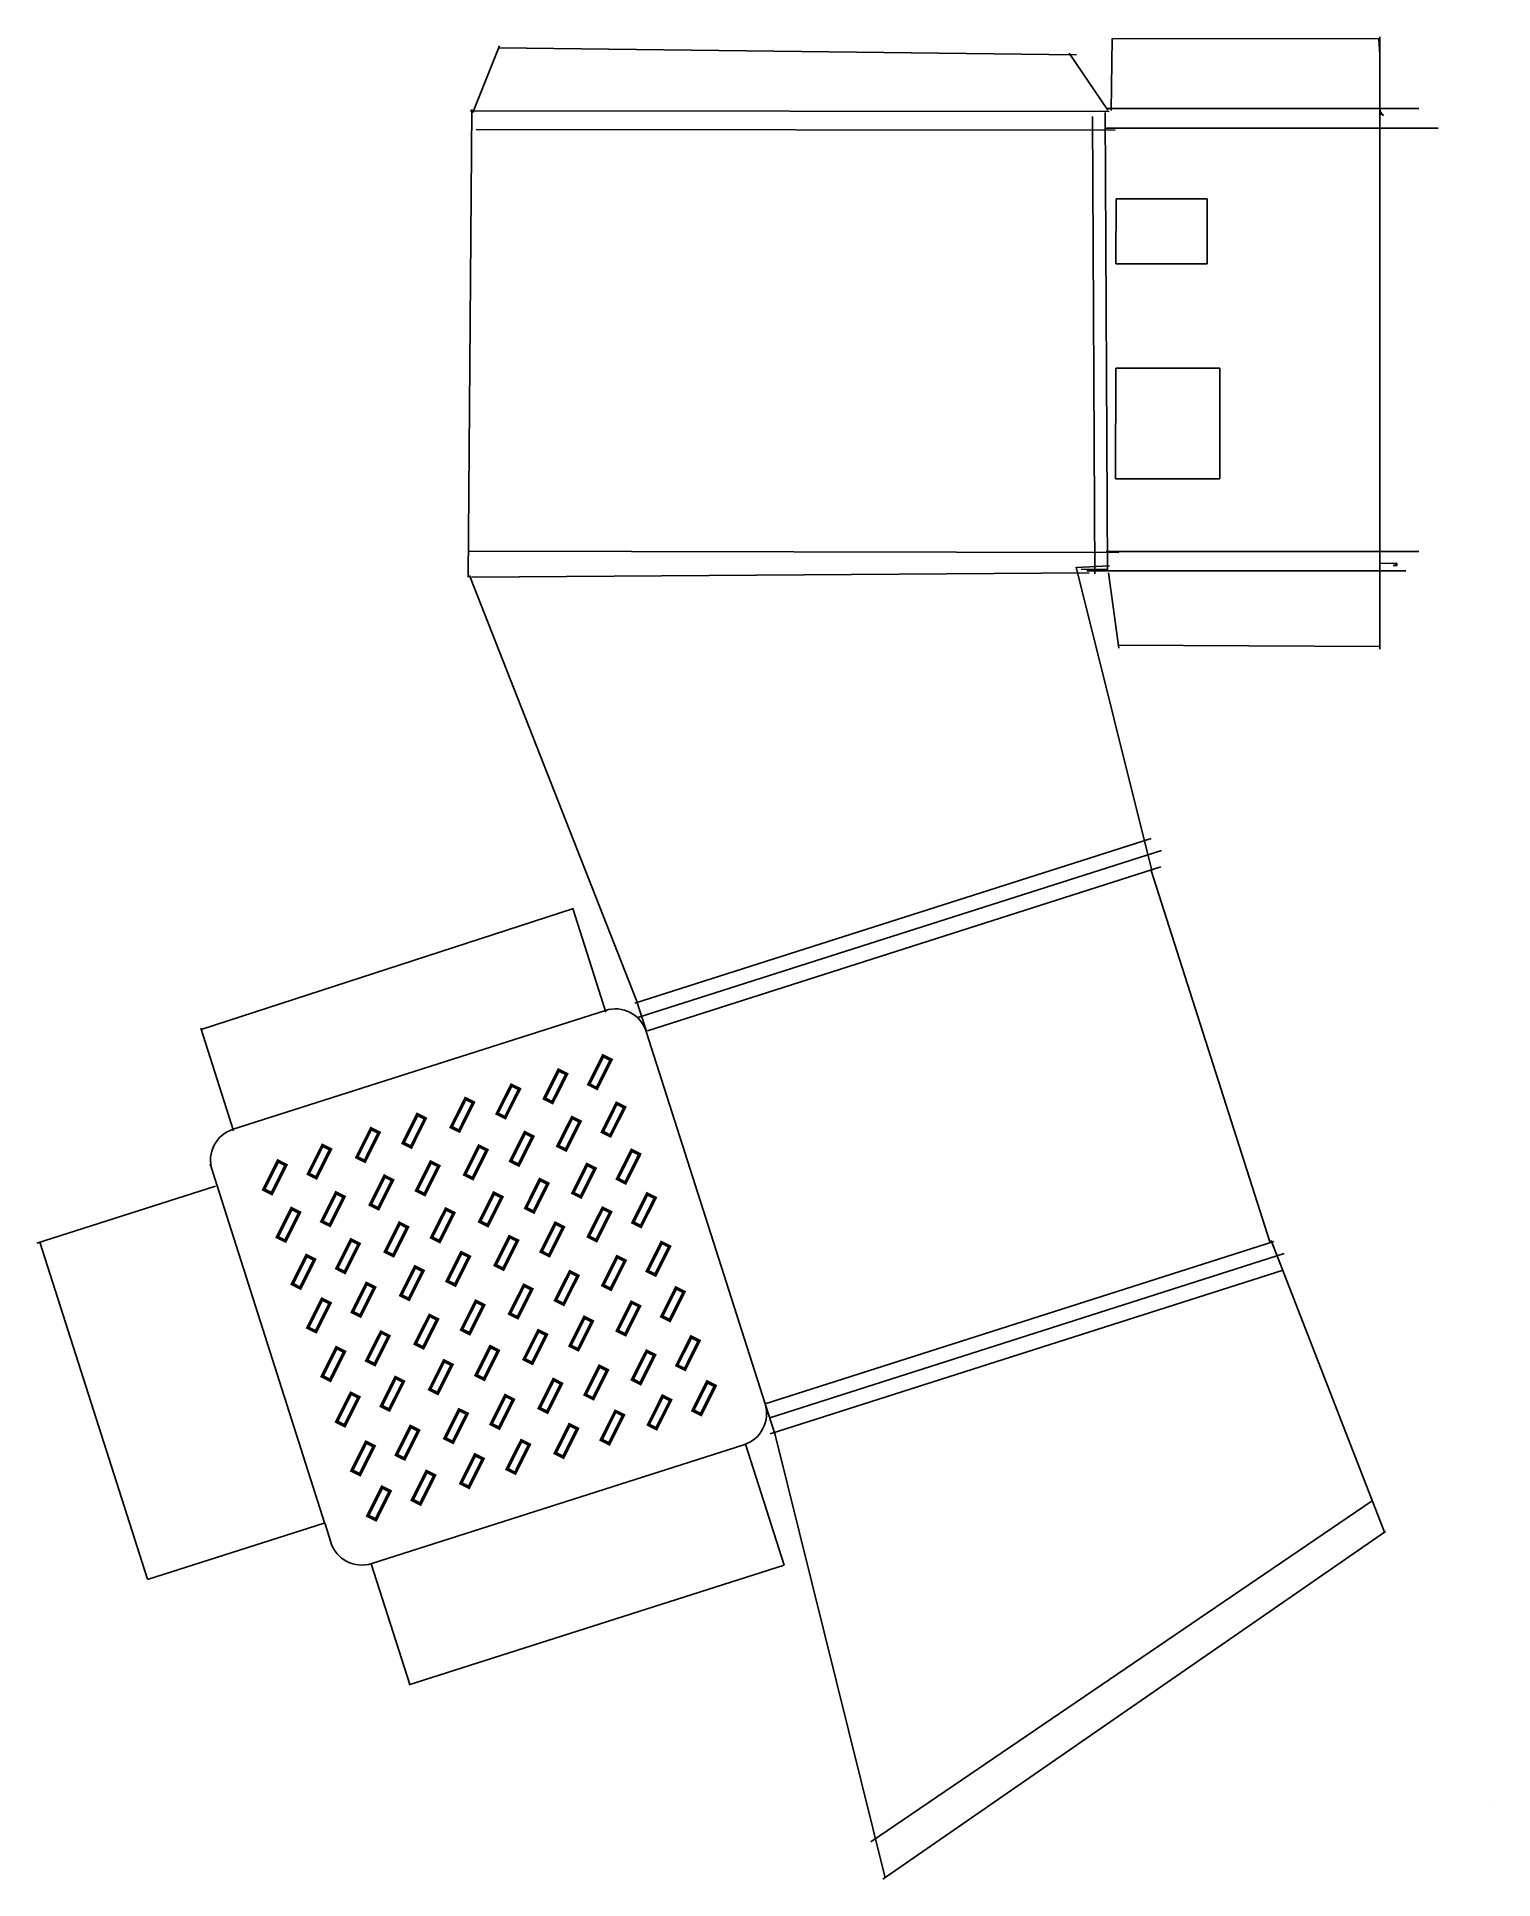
# Model space of a CAD drawing. Extents: x -2 to 221, y 9 to 292.
import ezdxf

# ---------------------------------------------------------------- set-up
doc = ezdxf.new("R2010")
doc.units = 0
doc.header["$LTSCALE"] = 10
doc.layers.add('Layer_1', color=7, linetype='CONTINUOUS')

msp = doc.modelspace()

# ---------------------------------------------------------------- linework, layer by layer
at = {"layer": 'Layer_1', "color": 7, "linetype": 'CONTINUOUS'}
for p, q in [((162.77, 280.7), (162.91, 291.77)), ((162.91, 291.77), (203.86, 291.72)), ((204, 289.2), (203.86, 291.72)), ((204, 292), (204, 198)), ((64.73, 280.38), (68.81, 290.6)), ((68.69, 290.29), (157.42, 289.22)), ((156.28, 289.47), (162.23, 280.75)), ((64.02, 209.04), (64.59, 280.82)), ((64.31, 280.63), (162.46, 280.52)), ((162.18, 210.18), (161.82, 280.4)), ((162, 281), (210, 281)), ((203.93, 280.13), (204.49, 280.13)), ((204.35, 280.32), (204, 280.33)), ((204.12, 280.13), (204.08, 281.11)), ((204.5, 279.85), (204.49, 280.13)), ((65.23, 277.77), (163.37, 277.66)), ((160.27, 209.57), (159.91, 279.79)), ((162, 278), (213, 278)), ((163.48, 257.15), (163.5, 267.15)), ((163.5, 267.15), (177.5, 267.13)), ((177.48, 257.13), (177.5, 267.13)), ((163.48, 257.15), (177.48, 257.13)), ((163.42, 224.15), (163.45, 241.15)), ((163.45, 241.15), (179.45, 241.12)), ((179.42, 224.12), (179.45, 241.12)), ((163.42, 224.15), (179.42, 224.12)), ((163.95, 212.85), (64.18, 213.01)), ((162, 213), (210, 213)), ((159.36, 209.68), (64.53, 209.05)), ((169.02, 164.01), (157.38, 210.57)), ((157.41, 210.5), (162.52, 210.77)), ((162.18, 210.29), (158.16, 210.21)), ((159, 210), (208, 210)), ((162.33, 209.71), (163.92, 198.14)), ((206.64, 211.18), (204, 211.13)), ((206.09, 210.81), (206.65, 210.82)), ((206.44, 210.82), (206.47, 211.2)), ((206.65, 210.82), (206.64, 211.18)), ((89.87, 144.03), (64.22, 209.28)), ((163.77, 198.62), (204, 198.41)), ((89.61, 143.63), (168.92, 168.94)), ((90.07, 141.42), (170.51, 167.09)), ((91.56, 139.4), (170.37, 164.55)), ((187.16, 106.84), (168.92, 164.02)), ((23, 139.6), (80.16, 158.19)), ((85.15, 142.26), (80.07, 158.16)), ((85.07, 142.52), (27.91, 124.28)), ((91.39, 139.27), (89.87, 144.03)), ((27.96, 124.04), (22.94, 139.77)), ((109.6, 82.1), (91.36, 139.26)), ((25.46, 115.6), (24.4, 118.94)), ((25.18, 115.52), (-2.24, 106.77)), ((42, 63.67), (25.43, 115.59)), ((14.75, 55.17), (-1.77, 106.92)), ((109.63, 82.11), (187.74, 107.03)), ((110.35, 79.97), (189.33, 105.18)), ((187.35, 107.2), (204.74, 62.4)), ((110.38, 77.5), (189.19, 102.65)), ((109.63, 82.11), (111.15, 77.34)), ((111.15, 77.34), (128.03, 9.32)), ((49.19, 57.59), (106.35, 75.83)), ((106.61, 75.92), (112.53, 57.36)), ((202.83, 67.22), (125.84, 14.85)), ((41.88, 63.78), (14.76, 55.13)), ((42.03, 63.68), (43.09, 60.35)), ((204.87, 62.49), (127.67, 9.14)), ((49.11, 57.57), (55.03, 39.01)), ((54.88, 38.96), (112.53, 57.36)), ((221.42, 20.86), (221.42, 20.85))]:
    msp.add_line(p, q, dxfattribs=at)
at = {"layer": 'Layer_1', "color": 7, "linetype": 'CONTINUOUS', "const_width": 0.5, "flags": 128}
for points in [[(82.54, 131.17), (84.73, 135.55), (85.95, 134.93), (83.76, 130.56), (82.54, 131.17)], [(75.71, 128.99), (77.89, 133.36), (79.12, 132.75), (76.93, 128.38), (75.71, 128.99)], [(68.45, 126.68), (70.64, 131.05), (71.87, 130.44), (69.68, 126.07), (68.45, 126.68)], [(61.4, 124.61), (63.59, 128.98), (64.81, 128.37), (62.63, 124), (61.4, 124.61)], [(84.62, 123.88), (86.8, 128.26), (88.03, 127.64), (85.84, 123.27), (84.62, 123.88)], [(46.9, 119.98), (49.09, 124.36), (50.31, 123.74), (48.13, 119.37), (46.9, 119.98)], [(54.01, 122.16), (56.2, 126.53), (57.42, 125.92), (55.24, 121.55), (54.01, 122.16)], [(77.78, 121.7), (79.97, 126.07), (81.2, 125.46), (79.01, 121.09), (77.78, 121.7)], [(39.45, 117.42), (41.64, 121.8), (42.86, 121.18), (40.68, 116.81), (39.45, 117.42)], [(63.48, 117.32), (65.67, 121.69), (66.89, 121.08), (64.7, 116.71), (63.48, 117.32)], [(70.53, 119.39), (72.72, 123.76), (73.94, 123.15), (71.76, 118.78), (70.53, 119.39)], [(32.61, 115.01), (34.8, 119.39), (36.02, 118.77), (33.84, 114.4), (32.61, 115.01)], [(56.09, 114.87), (58.27, 119.24), (59.5, 118.63), (57.31, 114.26), (56.09, 114.87)], [(80.09, 114.49), (82.27, 118.86), (83.5, 118.24), (81.31, 113.87), (80.09, 114.49)], [(86.92, 116.67), (89.11, 121.04), (90.33, 120.42), (88.15, 116.05), (86.92, 116.67)], [(48.98, 112.69), (51.16, 117.07), (52.39, 116.45), (50.2, 112.08), (48.98, 112.69)], [(72.84, 112.17), (75.02, 116.54), (76.25, 115.93), (74.06, 111.56), (72.84, 112.17)], [(41.53, 110.13), (43.72, 114.51), (44.94, 113.89), (42.76, 109.52), (41.53, 110.13)], [(65.78, 110.1), (67.97, 114.47), (69.19, 113.86), (67.01, 109.49), (65.78, 110.1)], [(89.31, 109.97), (91.49, 114.34), (92.72, 113.73), (90.53, 109.36), (89.31, 109.97)], [(34.69, 107.72), (36.87, 112.1), (38.1, 111.48), (35.91, 107.11), (34.69, 107.72)], [(58.39, 107.65), (60.58, 112.02), (61.8, 111.41), (59.62, 107.04), (58.39, 107.65)], [(82.47, 107.79), (84.66, 112.16), (85.88, 111.55), (83.7, 107.18), (82.47, 107.79)], [(43.83, 102.92), (46.02, 107.29), (47.25, 106.67), (45.06, 102.3), (43.83, 102.92)], [(51.28, 105.48), (53.47, 109.85), (54.69, 109.23), (52.51, 104.86), (51.28, 105.48)], [(68.17, 103.41), (70.35, 107.78), (71.58, 107.17), (69.39, 102.8), (68.17, 103.41)], [(75.22, 105.48), (77.41, 109.85), (78.63, 109.23), (76.45, 104.86), (75.22, 105.48)], [(36.99, 100.51), (39.18, 104.88), (40.4, 104.26), (38.22, 99.89), (36.99, 100.51)], [(60.78, 100.96), (62.96, 105.33), (64.19, 104.72), (62, 100.35), (60.78, 100.96)], [(84.69, 100.33), (86.87, 104.7), (88.1, 104.09), (85.91, 99.72), (84.69, 100.33)], [(91.52, 102.51), (93.71, 106.88), (94.93, 106.27), (92.74, 101.9), (91.52, 102.51)], [(53.67, 98.78), (55.85, 103.15), (57.08, 102.54), (54.89, 98.17), (53.67, 98.78)], [(77.43, 98.02), (79.62, 102.39), (80.85, 101.77), (78.66, 97.4), (77.43, 98.02)], [(46.22, 96.22), (48.41, 100.59), (49.63, 99.98), (47.44, 95.61), (46.22, 96.22)], [(70.38, 95.95), (72.57, 100.32), (73.79, 99.71), (71.61, 95.34), (70.38, 95.95)], [(93.74, 95.53), (95.93, 99.9), (97.15, 99.29), (94.97, 94.92), (93.74, 95.53)], [(39.38, 93.81), (41.56, 98.18), (42.79, 97.57), (40.6, 93.2), (39.38, 93.81)], [(62.99, 93.5), (65.18, 97.87), (66.4, 97.26), (64.22, 92.89), (62.99, 93.5)], [(86.91, 93.35), (89.1, 97.72), (90.32, 97.11), (88.13, 92.73), (86.91, 93.35)], [(48.43, 88.76), (50.62, 93.13), (51.84, 92.52), (49.66, 88.15), (48.43, 88.76)], [(55.88, 91.32), (58.07, 95.69), (59.29, 95.08), (57.11, 90.71), (55.88, 91.32)], [(72.6, 88.97), (74.79, 93.34), (76.02, 92.72), (73.83, 88.35), (72.6, 88.97)], [(79.66, 91.03), (81.84, 95.4), (83.07, 94.79), (80.88, 90.42), (79.66, 91.03)], [(41.59, 86.35), (43.78, 90.72), (45, 90.11), (42.82, 85.74), (41.59, 86.35)], [(65.21, 86.52), (67.4, 90.89), (68.63, 90.27), (66.44, 85.9), (65.21, 86.52)], [(89.23, 85.84), (91.42, 90.21), (92.64, 89.6), (90.45, 85.22), (89.23, 85.84)], [(96.06, 88.02), (98.25, 92.39), (99.47, 91.78), (97.29, 87.41), (96.06, 88.02)], [(58.1, 84.34), (60.29, 88.71), (61.51, 88.1), (59.33, 83.73), (58.1, 84.34)], [(81.98, 83.52), (84.16, 87.89), (85.39, 87.28), (83.2, 82.91), (81.98, 83.52)], [(50.66, 81.78), (52.84, 86.15), (54.07, 85.54), (51.88, 81.17), (50.66, 81.78)], [(74.92, 81.46), (77.11, 85.83), (78.34, 85.21), (76.15, 80.84), (74.92, 81.46)], [(98.52, 81.1), (100.71, 85.47), (101.93, 84.86), (99.75, 80.48), (98.52, 81.1)], [(43.81, 79.37), (46, 83.74), (47.22, 83.13), (45.04, 78.76), (43.81, 79.37)], [(67.53, 79.01), (69.72, 83.38), (70.95, 82.76), (68.76, 78.39), (67.53, 79.01)], [(91.69, 78.92), (93.87, 83.29), (95.1, 82.67), (92.91, 78.3), (91.69, 78.92)], [(60.42, 76.83), (62.61, 81.2), (63.84, 80.59), (61.65, 76.22), (60.42, 76.83)], [(77.38, 74.54), (79.57, 78.91), (80.79, 78.29), (78.61, 73.92), (77.38, 74.54)], [(84.44, 76.6), (86.62, 80.97), (87.85, 80.36), (85.66, 75.99), (84.44, 76.6)], [(46.13, 71.86), (48.32, 76.23), (49.55, 75.62), (47.36, 71.25), (46.13, 71.86)], [(52.98, 74.27), (55.16, 78.64), (56.39, 78.03), (54.2, 73.66), (52.98, 74.27)], [(69.99, 72.09), (72.18, 76.46), (73.4, 75.84), (71.22, 71.47), (69.99, 72.09)], [(62.88, 69.91), (65.07, 74.28), (66.29, 73.67), (64.11, 69.3), (62.88, 69.91)], [(55.43, 67.35), (57.62, 71.72), (58.85, 71.11), (56.66, 66.73), (55.43, 67.35)], [(48.59, 64.94), (50.78, 69.31), (52, 68.7), (49.82, 64.32), (48.59, 64.94)]]:
    msp.add_lwpolyline(points, close=True, dxfattribs=at)
at = {"layer": 'Layer_1', "color": 7, "linetype": 'CONTINUOUS'}
for centre, start, end in [((86.59, 137.76), 17.6991, 107.6991), ((29.43, 119.52), 107.6991, 197.6991), ((104.83, 80.6), 287.6991, 17.6991), ((47.67, 62.36), 197.6991, 287.6991)]:
    msp.add_arc(centre, 5, start, end, dxfattribs=at)

doc.saveas('drawing.dxf')
